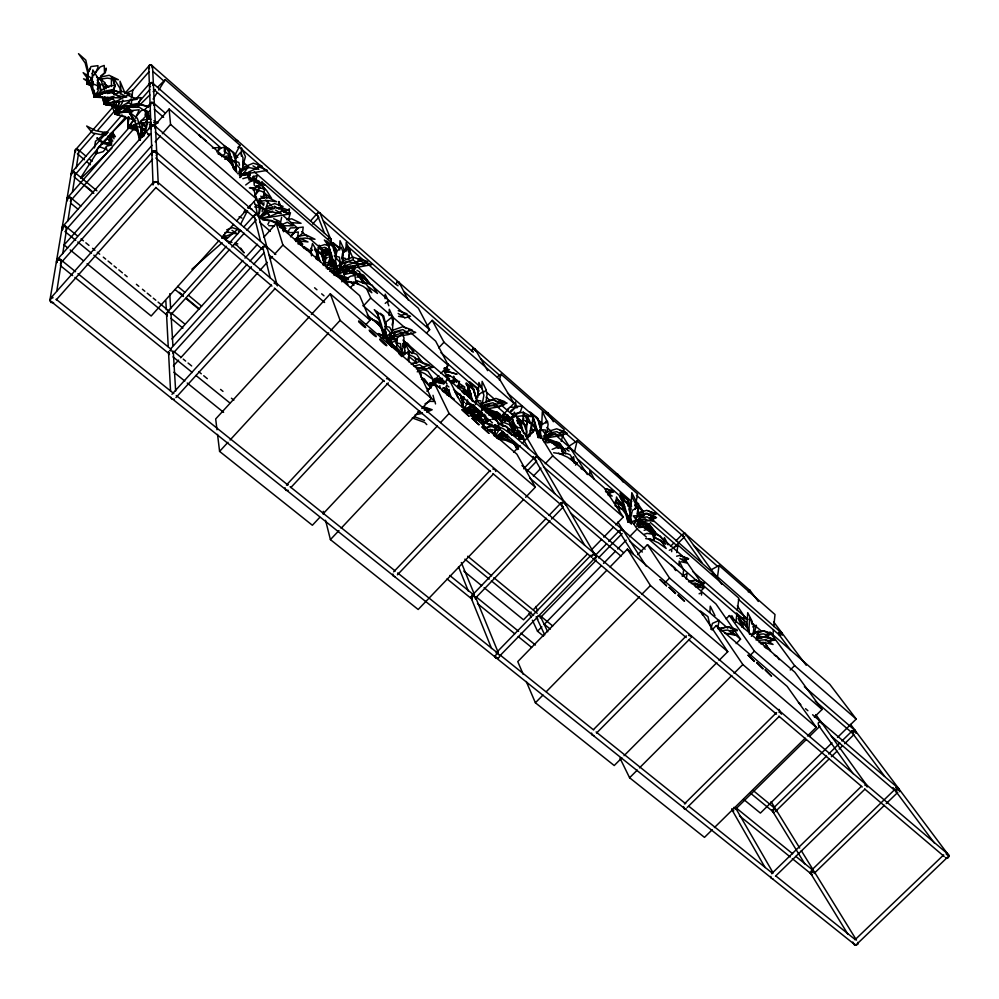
<?xml version="1.0" encoding="UTF-8"?>
<svg xmlns="http://www.w3.org/2000/svg" width="999" height="999" viewBox="0 0 999 999"><rect width="100%" height="100%" fill="white"/><g stroke="black" fill="none" stroke-linecap="round" stroke-linejoin="round"><path stroke-width="1.5" d="M137.188 130.807L127.922 127.66L127.922 117.17M475.586 350.999L475.049 349.188L472.927 348.251M77.335 149.051L75.936 149.151L75.15 150.362L49.95 300L50.887 302.485L53.584 302.622M317.158 214.298L324.538 233.279M56.618 262.437L57.443 259.99L61.014 259.902M671.678 551.685L671.703 549.088L669.305 550.299M111.389 86.488L111.501 76.711L115.247 85.464L112.887 92.795M228.921 161.201L228.983 156.531L232.055 162.987M285.002 487.749L285.876 490.359L288.199 490.309M146.94 120.479L147.078 110.864L150.837 119.555M91.246 85.639L87.213 84.216L87.363 73.864L90.522 68.456M254.233 216.209L260.552 241.134M258.479 216.583L257.705 214.273L255.582 214.086M289.223 214.96L289.36 208.828L283.928 212.25M241.308 156.069L241.483 147.815L245.442 156.606L242.994 165.522M264.086 198.202L264.236 192.145L266.995 198.264M339.735 250.025L340.01 240.709L344.131 249.625L342.32 257.218M345.916 251.561L346.191 242.445L350.237 251.186L348.476 258.616M385.065 298.664L385.214 294.181L388.686 301.661M166.571 313.586L167.333 315.896M168.581 352.073L169.405 354.545M389.086 315.522L389.298 309.303L393.531 318.419L392.07 325.1M404.545 354.146L404.945 342.607L409.49 352.36L407.967 359.54M154.345 104.895C155.182 100.887 148.214 101.96 150.437 105.444M155.457 127.647C156.006 122.802 148.501 125.125 151.311 129.021M482.155 409.578L482.255 406.855L476.86 400.462L480.944 400.924M152.51 67.183C153.234 64.398 148.376 63.911 148.726 66.808L153.059 184.965M153.371 84.89C153.559 79.695 146.316 84.066 150.524 86.726M250.087 175.349L250.212 172.303M453.446 381.93L453.671 376.236L456.531 382.305M153.396 85.315L152.248 82.742L150.225 82.842L136.476 98.501M154.37 105.37L154.008 103.359L151.498 102.41L144.418 110.19M62.45 229.857L62.625 226.673L151.873 125.375L152.984 124.825L155.082 126.036L155.307 128.809M464.148 394.018L464.373 388.224L468.169 395.879M467.557 394.118L467.844 387.013L470.317 392.02M481.83 388.586L482.117 381.356L486.251 389.997M485.252 410.577L485.364 407.904M884.602 776.298L852.459 733.179L855.231 730.631L854.744 731.73M104.595 96.978L104.283 104.221L109.952 104.92M522.889 421.74L523.314 412.063L527.347 420.404L526.585 424.712M75.15 150.362L75.449 151.973M131.418 103.946L131.631 99.775M131.768 96.99L131.905 94.206L131.231 97.14M895.903 789.547L896.328 792.02L897.726 792.444L886.2 803.608M137.812 129.083L127.922 127.66L128.347 119.193M514.485 433.978L514.897 425.999L512.574 419.218L506.905 415.559L511.725 421.903L514.273 433.978M631.068 505.744L631.805 492.669L636.038 501.186L635.414 505.631M89.885 83.991L87.213 84.216L87.812 73.052L85.165 62.987L78.509 53.684L85.802 60.115L88.037 70.417L87.213 84.216L91.433 84.815M140.297 140.222L140.921 128.821L137.263 118.182L128.297 111.301L133.367 117.82L136.913 126.786M56.444 261.95L57.068 259.815L152.397 151.898C154.683 148.589 158.466 153.122 156.206 155.619M224.263 151.473L224.463 147.852M589.66 475.324L589.922 470.704L594.13 479.021M664.198 541.595L664.422 537.524L668.044 544.792M678.97 565.322L679.22 561.088L683.641 569.954L682.866 576.148M561.388 504.932L561.475 503.159M615.671 505.756L615.996 500.249L619.805 507.742L619.38 511.725M616.183 502.397L616.495 496.99L618.369 500.661M709.902 612.125L710.252 606.181L714.984 615.634M852.547 731.505L853.571 734.365M90.122 83.779L87.213 84.216L87.388 81.419M87.737 75.837L87.912 73.039L90.946 66.583L97.939 65.659L97.914 67.595L94.743 74.588M137.013 126.598L127.922 127.66L128.584 116.97M153.396 85.202L152.26 82.905L150.225 83.004L149.375 84.041L151.761 82.917L153.421 84.74M152.922 184.403L154.695 181.843L157.78 182.28L947.214 853.483C950.399 854.932 948.613 860.201 945.391 857.492M348.863 259.49L349.238 253.409L347.477 248.901L343.406 252.672M154.37 105.245L154.008 103.546L152.622 102.697L150.574 103.184L150.187 104.97M156.718 153.621C156.656 148.863 149.375 151.199 152.273 155.32M155.482 128.059L154.683 125.687L152.422 125.412M810.901 871.94C809.727 873.451 813.049 875.923 812.087 874.55M156.756 154.258L155.906 151.711L152.884 151.611L151.811 153.334L152.397 151.898M748.775 631.88L749.675 617.969L754.02 626.535L753.234 634.04M818.169 722.989L818.581 725.486L853.046 773.626M158.229 184.665C158.629 182.13 154.67 180.519 153.147 182.555L51.161 297.602L49.95 300.549L171.816 398.501M342.195 256.518L342.395 253.621M493.956 435.589L494.155 432.729M746.74 627.784L747.727 612.649L751.997 621.041L751.685 623.988M148.876 135.015L144.231 129.108L136.726 126.211L127.922 127.66L128.746 116.758M701.498 595.079L701.685 592.569L699.1 593.781M264.398 189.023L263.898 195.392L257.592 201.523M475.299 419.355L475.536 416.271M772.751 809.739L773.738 812.574M508.091 421.054L502.884 419.68L503.371 413.636M235.589 171.341L236.288 162.912M170.954 314.398L169.73 312.362L166.721 312.612M408.791 361.75L409.278 356.293L407.717 351.985L401.848 356.631M258.616 217.083L259.465 207.155L256.243 197.153M169.568 350.462L172.502 351.124L173.077 353.309L251.448 266.708M591.683 557.167C593.331 550.012 599.937 559.328 593.306 558.553M131.968 97.827L132.68 90.16L126.224 93.219M420.891 377.023L421.153 374.275L419.63 370.005L417.22 371.853M495.991 425.112L494.355 435.502L495.891 428.334L495.142 425.487M595.554 555.069L595.491 554.433M713.973 575.074L712.712 572.439M494.055 435.477L494.355 432.517M631.293 502.335L629.545 517.757M772.839 635.626L773.451 629.595M773.763 626.585L774.999 614.522L719.068 565.459L710.988 569.917M116.396 101.973L115.147 114.148L132.305 119.331L129.745 112.5L123.976 111.276L115.147 114.148L111.663 105.37M464.023 396.915L462.599 407.592M462.112 405.232L462.437 402.122M462.075 406.743L462.549 402.197L460.302 394.106M113.811 83.804L114.311 79.246L119.992 88.349L120.367 93.981M714.71 574.937L714.035 573.826L712.012 573.488M538.661 437.437L539.572 430.007M735.838 622.464L736.962 613.361M737.337 610.327L738.848 598.189L677.984 545.067L672.614 548.126M486.026 402.185L487.062 393.943L486.101 390.359L482.804 392.707M323.688 265.447L324.076 262.362L321.928 254.146L315.222 248.763L317.545 253.584L319.118 260.702M519.83 435.689L519.455 438.573L523.913 439.273M617.956 476.173L617.407 473.888L615.734 474.238M244.33 164.61L243.319 162.662M538.998 434.865L539.522 430.819M145.679 115.971L146.341 111.126L145.355 115.235M474.912 407.43L474.513 410.477L477.297 410.914M475.324 404.383L475.736 401.323M717.594 576.223L719.068 565.459M331.531 266.87L332.442 260.215M325.1 265.659L326.461 248.314L330.244 256.119L328.746 264.211L326.161 268.057M476.198 403.633L477.31 395.654L482.904 391.683L483.891 395.317L481.705 406.593M520.017 434.64L519.455 438.573L523.738 438.836M635.264 509.103L635.901 504.57L631.593 495.891M467.582 399.9L466.995 403.921L463.823 408.991M477.822 397.377L478.908 382.467L483.104 391.283M94.48 147.902L95.454 141.284L101.923 136.164L105.994 134.915M385.327 329.757L384.053 338.199L386.963 338.624M546.853 432.517L548.089 424.475L547.464 421.103L541.77 424.825L540.459 432.442L541.346 437.987M812.612 714.747L898.8 788.648L898.725 789.697M267.307 249.001L266.633 247.078L263.099 246.728L263.524 246.179M56.831 290.921L61.376 262.125L60.027 259.103L75.549 271.703M62.725 253.634L66.646 228.833L65.335 226.286M67.907 220.804L71.229 199.788L70.055 197.165L80.819 206.094M72.465 191.958L75.262 174.251L74.588 172.178M76.274 167.919L78.846 151.611L77.797 149.288L86.139 156.319M335.589 262.013L334.478 268.906L344.493 270.317M471.428 596.728L472.102 599.762M514.797 406.481L515.509 401.96L516.495 407.517M735.838 808.865L733.94 807.329M676.773 552.572L677.984 545.067M485.314 422.29L485.814 419.255M475.674 403.471L476.373 399.263L473.713 389.835L465.946 383.891L469.118 388.748L472.652 400.611M277.36 285.889L258.366 215.272M546.016 423.151L546.515 420.192L542.332 411.6L541.87 421.578L539.61 434.727M452.997 382.605L453.908 377.272L454.47 381.506M259.403 213.212L260.452 207.243L259.178 201.274M479.745 418.531L480.519 414.098M239.398 175.374L240.497 169.331M520.004 435.589L519.455 438.573L523.938 438.012M525.886 436.213L527.584 416.883L531.318 424.325L530.307 432.167L526.535 438.336M538.736 437.574L540.509 428.159L538.086 419.081L530.694 413.399L533.466 417.969L536.213 426.66L538.199 437.387M531.293 430.394L532.854 417.669L534.852 422.789M122.802 99.975L122.278 102.747L115.147 114.148L125.424 116.583M635.327 506.118L637.637 494.03L577.11 440.946L569.368 445.916M110.901 142.67L112.787 132.83L110.077 133.666M399.313 284.365L398.788 281.98L397.19 281.88M142.008 129.096L142.607 126.061M141.034 137.55L142.657 129.37L141.209 121.728M462.637 406.693L463.249 403.646L461.138 395.941L454.707 391.221L457.954 397.714M331.281 240.547L319.88 212.712L317.807 212.862L310.552 220.879M637.175 513.936L638.548 503.508L634.989 505.482M637.062 517.594L638.461 507.005L632.417 510.339L630.769 517.582L631.63 523.738M317.807 251.686L319.143 245.167L323.002 251.76L323.389 260.24M105.682 97.403L104.283 104.221L118.082 105.819L127.285 109.44M280.731 221.716L281.643 217.245M636.925 526.311L637.874 521.628L633.229 515.884L636.363 515.746L635.938 520.317L634.103 524.338L636.463 518.943M262.125 211.551L262.737 208.604M263.361 205.669L263.986 202.735M526.011 436.426L526.985 432.043L525.087 424.637L518.993 420.129L520.954 423.451L523.663 433.466M628.658 522.09L630.656 513.174L628.458 504.358L621.303 498.888L623.638 503.021L626.148 511.463L628.059 522.065M822.115 723.938L821.39 722.727L818.93 722.24M535.414 430.744L536.038 427.997M686.288 579.17L687.087 573.588L682.042 576.036M262.787 247.377L270.192 277.859M574.662 451.361L577.11 440.946M353.658 270.766L354.52 275.162L347.552 269.518L342.357 269.243L338.037 273.464L340.459 263.436L339.373 257.13L334.315 255.844L340.484 263.049L341.021 269.493L338.037 273.464L333.179 260.864L326.561 252.123L318.019 247.715L327.909 252.26L334.178 261.488L338.037 273.464L348.276 271.029M385.714 331.343L384.053 338.199L386.95 338.424M559.79 447.352L560.514 444.393M561.238 441.421L564.135 429.558L501.061 374.238L497.252 376.898M779.332 632.792L779.332 634.939L780.244 635.639M354.37 272.153L344.318 274.538L345.005 271.74M345.691 268.931L346.378 266.134M105.12 72.228L106.131 68.132L105.282 72.79L100.674 75.949M145.067 129.271L146.915 121.853M144.755 134.091L147.003 125.1L147.153 114.011L149.326 119.031M717.644 628.009L719.243 620.367L712.424 623.388L710.776 629.22M743.194 617.694L743.031 619.455M445.916 371.278L447.877 363.723M899.624 791.645L898.725 788.586L895.703 787.574M268.094 200.712L265.784 209.415L260.215 216.733M776.223 811.7L776.285 810.077L774.013 809.09M782.354 635.089L781.093 631.83L779.158 631.805M475.074 350.125C475.512 347.727 471.765 349.363 472.165 351.061M754.095 634.365L756.393 625.324L752.684 626.922M756.181 640.147L758.541 630.993L752.222 633.678L751.423 636.301M458.129 386.588L459.54 381.393L454.233 381.206L452.11 382.904M389.997 334.59L394.755 331.705L402.859 329.608L409.328 333.791L398.701 331.743L390.547 333.304L387.762 342.944L396.803 341.109M520.604 434.503L519.455 438.573L522.415 437.824M475.462 599L475.074 596.665L472.202 595.928M683.016 533.878L683.166 536.338L701.835 562.425M400.099 353.896L401.298 349.7L400.512 343.693L395.679 342.869L401.76 349.912L401.985 356.044M335.964 263.724L334.478 268.906L347.527 270.105L357.817 274.126L364.111 282.642L357.355 275.212L347.365 270.729L346.878 265.609M499.35 380.07L501.061 374.238M109.728 142.969L112.787 132.83L115.397 136.701M507.317 420.429L502.884 419.68L504.994 412.737M152.385 68.057L151.873 65.497L149.538 65.235L124.625 93.694M149.138 128.696L150.961 122.79M475.387 407.642L474.513 410.477L477.559 410.689M538.236 457.942L536.775 455.694M567.544 447.902L567.432 450.099L569.08 451.111M239.985 175.712L242.807 167.32L242.969 157.58L240.547 152.41L235.826 157.705L235.627 167.02L236.938 172.752M49.95 300L51.024 298.451L53.072 297.739M484.203 414.173L478.246 415.172L479.545 411.351M654.158 536.026L652.147 530.144M522.852 420.729L523.801 417.969M329.495 262.412L331.156 257.617M118.968 103.159L115.147 114.148L118.219 114.123M95.867 93.244L94.48 97.165L105.295 97.602L112.525 99.051L114.473 100.499M97.253 89.311L98.164 86.688L97.565 77.447L92.832 69.918L92.145 77.485L92.82 85.077M119.73 101.311L115.147 114.148L125.637 110.227L130.457 104.995M511.8 416.795L511.625 419.205M564.91 503.459L564.635 501.848L563.374 501.098M338.037 273.464L342.482 261.189L343.032 251.885L341.196 247.265L336.026 252.085L335.427 260.964L338.037 273.464L346.154 262.662M343.256 271.803L344.318 274.538L345.292 271.865M108.841 143.556L112.787 132.83L113.973 136.563M514.747 428.808L515.771 426.024L518.219 427.659L520.641 427.809M254.595 182.829L257.28 175.624L253.234 176.498M386.226 332.492L384.053 338.199L387.699 336.663M400.587 354.021L403.196 347.153L403.996 337.949L402.472 333.728L396.89 338.249L396.578 349.775M472.427 349.163L472.277 351.248L473.401 352.147M543.331 440.696L545.491 435.04L545.479 430.02L541.858 429.707L546.853 435.801L546.341 440.934L544.293 442.232M852.746 942.119L854.682 945.129L855.856 945.104L949.05 855.793L850.574 724.375M446.216 380.194L446.016 382.742L447.053 383.953M495.766 471.478L495.329 469.767L492.794 468.956M556.868 447.065L557.779 444.705L553.608 444.355M110.627 138.299L112.787 132.83L113.973 138.836M474.612 405.756L478.246 415.172L479.982 410.889M543.968 439.398L545.704 435.264M109.228 141.284L112.787 132.83L113.561 137.15M153.147 182.555L153.034 184.216M336.213 264.847L334.478 268.906L337.362 268.494M566.895 448.389L566.895 449.375M138.449 103.634L141.121 97.602L134.89 98.401M327.672 239.236L328.234 238.274M560.914 503.059L560.914 504.208L560.739 502.759M317.27 213.761L317.807 212.862M565.559 504.57L564.76 502.734L561.7 502.497M140.759 137.038L142.957 132.318M142.445 136.875L143.556 134.478M254.395 215.559L255.095 214.448L243.656 227.148M239.735 177.585L240.884 175.262L239.81 168.257L233.217 160.652L238.861 162.475L239.523 165.21M267.869 224.413L269.031 222.065M135.577 118.194L139.211 109.765L132.068 110.514L130.07 114.261M240.472 224.5L247.427 210.801M248.813 208.067L250.2 205.332M256.456 193.007L262.025 182.055L334.39 245.205L333.216 242.807L339.585 247.914M107.842 97.228L104.283 104.221L106.93 103.871M596.128 556.768L516.808 420.342M235.09 154.708L240.122 145.355L165.235 79.67L157.542 87.313M155.507 127.547L154.196 125.737L151.873 125.574L151.024 128.297M150.574 103.184L150.462 106.131M149.838 83.267L149.475 85.402M149.176 65.634L149.413 68.606M62.325 228.396L62.712 226.161L64.236 225.562L62.288 227.285L62.55 229.233M129.033 127.71L67.47 197.765L67.308 200.737M122.09 114.91L71.728 172.34L71.341 174.613M217.395 151.386L219.555 147.452L212.387 148.039M140.946 136.975L143.194 133.242M254.87 195.604L258.816 189.548L252.972 189.872M474.113 412.125L475.499 409.89M495.292 435.951L499.9 428.509M148.264 106.868L150.687 102.984M153.109 99.101L157.155 92.62M158.779 90.035L165.235 79.67M108.242 98.052L104.283 104.221L102.135 96.816M80.682 177.834L97.465 151.661M78.409 152.647C80.944 149.625 73.589 148.014 75.487 151.723M691.208 637.562L690.996 636.113L688.536 635.289M290.572 236.813L293.856 232.492L287.874 232.692M292.769 234.465L297.789 227.672L290.459 227.947L287.375 232.23M521.853 434.99L519.455 438.573L518.643 435.639M476.223 407.954L474.513 410.477L472.952 404.932M746.365 619.392L737.362 605.869M90.085 83.666L87.213 84.216L88.874 81.856M396.828 282.18L396.341 284.69L398.052 285.776M386.538 334.727L384.053 338.199L377.172 312.4M749.937 591.808L750.237 590.709L151.873 65.497M136.426 126.124L127.922 127.66L133.816 119.48M336.963 265.522L334.478 268.906L328.908 246.104L326.76 241.084L334.328 247.153L336.163 255.17M637.237 521.665L639.722 518.319M545.591 439.048L549.762 433.454M476.248 408.291L478.246 415.172L486.026 404.782M390.497 339.323L395.941 332.055M401.261 355.819L404.957 350.886M343.381 271.616L344.318 274.538L350.499 266.308M240.422 177.472L246.778 169.056M343.756 271.828L344.318 274.538L346.541 271.628M575.524 465.109L577.36 462.737L573.526 461.913M92.857 81.906L87.213 84.216L92.857 76.998M141.084 137.113L146.378 130.519M127.485 103.409L131.069 98.951M135.502 117.145L141.209 110.639L145.355 109.44L145.454 116.483L139.298 123.152L127.922 127.66L134.615 119.38M781.43 714.21L778.97 709.377M109.703 97.577L104.283 104.221L103.022 98.139M74.201 171.516L72.14 171.903L71.366 174.475M141.034 137.213L145.205 132.155M94.705 73.576L100.275 66.883L104.208 65.447L104.533 72.752L98.501 79.583M67.457 199.862L67.245 197.79L68.981 196.753L67.195 198.102L67.395 200.187M105.782 148.576L103.147 151.686L95.504 153.871L97.74 148.202L99.775 145.904M151.423 125.862L150.874 127.223L152.422 125.562M509.64 419.642L502.884 419.68L506.68 415.322M75.512 149.813L113.362 106.556M79.483 151.124L94.83 133.604M97.89 130.095L114.261 111.413M132.667 90.385L149.026 71.703M75.887 173.789L125.2 117.595M138.549 102.373L149.85 89.485M71.828 199.363L133.367 129.383M145.679 115.385L149.775 110.714M59.465 258.541L56.743 260.177L56.993 262.537M155.757 124.213L169.131 109.053L232.555 164.273M67.22 228.421L150.824 133.591M152.123 145.28L64.111 244.98L67.745 247.939M155.195 141.808L160.315 136.001M162.362 133.691L170.542 124.413L169.131 109.053M61.926 261.775L152.635 159.166M56.281 299.837L155.956 187.487M511.413 417.045L511.001 417.12M218.918 240.634L151.161 316.009L87.088 263.724M222.04 237.163L233.504 224.413M236.626 220.929L246.016 210.489M248.102 208.179L256.431 198.901L253.296 187.662M167.757 311.451L226.411 246.316M229.096 243.319L240.534 230.619M748.263 591.883L750.237 590.709M171.054 314.448L229.708 249.338M231.78 247.04L244.193 233.267M246.953 230.195L256.318 219.805M171.94 338.948L242.882 260.427M244.967 258.117L257.492 244.256M263.748 237.325L276.273 223.476L359.665 295.642L370.08 320.117L365.871 324.663M170.592 348.951L247.003 264.448M249.987 261.151L262.712 247.078M253.534 264.398L264.161 252.66M173.389 365.884L178.609 360.127M180.694 357.829L257.879 272.652M259.965 270.354L267.257 262.3M270.392 258.841L272.477 256.543M274.563 254.233L282.904 245.03L276.273 223.476M312.625 224.026L318.831 217.183M171.953 394.33L271.341 284.965M175.936 397.565L275.012 288.636M343.619 251.061L347.814 246.478L418.381 308.254L429.657 329.72L426.498 333.129M309.265 316.783L215.684 418.943L216.983 429.757M311.363 314.485L330.294 293.831L417.42 368.693L431.356 398.339L421.803 408.541M341.783 281.793L343.868 279.508M352.235 270.379L355.369 266.958M350.537 287.487L355.756 281.793M319.805 517.332L312.375 525.262L219.593 451.411L227.972 442.295M230.07 440.01L328.584 332.892M330.681 330.619L340.11 320.354L330.294 293.831M363.399 305.969L370.729 298.014L366.458 288.424M571.703 458.816L573.638 456.718L574.238 463.274M426.885 326.036L432.192 320.342L499.737 379.483L513.973 403.271L510.776 406.655M286.988 484.465L383.778 380.432M290.859 487.549L388.324 382.879M438.711 347.864L443.981 342.207L432.192 320.342M429.383 385.701L438.886 375.537M440.996 373.276L448.401 365.372L435.651 341.121L407.654 316.733M426.91 391.221L434.378 383.254L516.933 454.208L535.327 487.187L525.661 497.29M323.002 513.936L419.667 410.801M482.617 420.941L486.251 417.07M217.02 152.11L220.866 148.027L225.25 147.053L224.937 153.646L221.853 156.781M523.513 499.537L418.181 609.49L330.419 539.622L338.973 530.531M341.109 528.259L437.337 425.986M440.547 422.577L449.088 413.486L434.378 383.254M482.767 425.437L485.564 422.477M104.458 141.621L112.787 132.83L103.846 141.296M499.038 419.043L508.641 408.903M393.656 571.853L489.96 470.604M513.586 452.335L520.029 445.554M522.177 443.306L536.151 428.621M397.415 574.812L493.306 474.075M238.961 171.641L240.821 169.693L248.389 167.507L258.841 169.368L252.984 165.846M510.851 412.137L515.422 407.355L517.657 407.442L509.977 407.055L507.242 409.64M523.676 468.818L534.465 457.517M527.035 471.228L536.7 461.113M772.352 878.733L854.52 944.43L856.218 944.717M533.416 476.048L540.921 468.194M545.217 463.711L552.734 455.856L539.31 433.816M472.028 595.416L546.278 518.256M549.038 515.397L561.351 502.609M549.999 520.716L475.499 598.076L475.474 597.052L498.176 652.409M551.548 519.105L563.399 506.805M614.298 502.872L617.557 499.512L623.376 504.57M531.106 612L523.513 619.817L484.09 587.649M533.279 609.765L587.499 553.908M591.833 549.438L601.598 539.385M603.771 537.15L613.523 527.097M615.696 524.862L623.289 517.045L604.245 487.912L570.192 458.266M496.078 652.984L591.133 555.119M595.666 555.007L606.63 543.718M608.791 541.495L619.293 530.681M499.925 655.731L595.054 557.879M596.378 560.052L540.197 617.832L540.471 616.57L538.061 615.546M598.538 557.842L622.177 533.516M543.531 636.151L537.524 631.243L541.858 626.798M544.018 624.575L601.373 565.671M603.533 563.448L615.434 551.223M617.594 549L626.248 540.109M629.495 536.775L637.075 528.995L628.583 516.183M606.78 570.292L517.769 661.613L523.239 674.387M610.039 566.945L627.397 549.125L701.822 613.074L727.771 651.66L719.043 660.414M637.699 554.632L647.439 544.667L715.983 603.983L740.534 639.198L736.163 643.593M670.516 546.378L673.763 543.056M675.936 540.846L681.343 535.327M673.913 547.627L684.727 536.588M621.865 757.866L614.223 765.534L535.389 702.784L542.994 695.042M546.241 691.72L639.572 596.615M641.745 594.393L650.424 585.551L627.397 549.125M665.184 582.454L669.517 578.034L647.439 544.667M254.92 194.755L258.853 190.784M701.161 590.746L704.445 587.424L685.302 559.964M593.793 729.282L686.301 635.901M596.54 733.041L690.122 638.661M867.132 787.037L867.382 786.138L815.808 714.622M711.975 629.944L716.345 625.549L787.162 686.4L816.27 727.284L807.417 736.001M726.111 618.868L729.382 615.571L794.842 672.215L822.09 709.44L814.372 717.045M624.05 755.681L716.857 662.599M766.733 635.551L770.017 632.255L829.794 684.303L856.218 719.055L837.499 737.424M749.987 655.556L754.395 651.136L729.382 615.571M712.225 829.744L704.482 837.374L629.595 777.759L637.287 770.067M639.485 767.869L731.842 675.524M734.053 673.326L742.844 664.535L716.345 625.549M108.292 100.212L104.283 104.221L107.143 103.746M122.452 106.881L115.147 114.148L114.773 111.076M111.351 133.129L126.748 117.857M137.75 106.943L149.838 94.942M153.147 91.671L155.345 89.498M790.209 669.992L794.605 665.621L770.017 632.255M776.585 712.562L684.427 803.858L685.764 803.333M687.187 807.504L779.208 716.408M81.194 178.297L111.925 148.077M714.435 827.559L805.206 738.186M735.314 809.427L806.343 739.51M809.415 736.488L819.655 726.398M444.193 391.433L446.203 389.46M831.992 742.831L760.401 813.086L743.518 799.312M773.413 808.116L826.523 756.056M828.633 753.983L839.847 742.994M841.895 740.983L852.06 731.018M775.936 811.038L829.282 758.778M831.393 756.693L837.05 751.148M839.135 749.113L842.607 745.704M844.654 743.706L853.72 734.814M141.209 137.238L144.206 134.316M260.564 217.02L263.886 213.786L271.253 211.838L281.331 213.686L275.612 210.127M861.25 786.463L771.628 873.7L772.876 873.138M775.486 876.173L864.897 789.21M811.275 870.466L895.104 789.21M814.185 873.363L884.44 805.306M294.543 231.456L298.501 227.635L303.184 227.073L302.497 233.154L297.227 238.074M290.584 236.176L294.468 232.43L298.289 231.98L297.752 236.938L294.643 239.847M896.528 787.824L897.601 787.362L898.501 788.423M899.487 790.721L899.088 789.335L896.64 788.823M254.333 215.297L256.918 214.685L258.591 216.134M344.318 274.538L348.589 270.417M476.998 420.154L481.543 415.809L484.64 415.971M854.982 939.784L943.668 854.907M502.36 415.259L502.884 419.68L507.867 414.972M242.47 168.769L244.53 166.833L253.296 163.187L262.038 166.009L248.339 172.165M260.614 217.108L267.382 210.889L275.874 207.492L284.353 210.314L270.991 215.921L261.164 218.456M237.824 147.465L240.122 145.355M257.38 186.164L262.025 182.055M337.637 266.109L334.478 268.906L331.868 255.582L328.371 245.779L324.35 239.997L332.767 246.516L335.889 256.693L334.478 268.906L337.375 268.169M340.809 263.299L343.968 260.489L352.947 257.118L361.888 260.177L340.272 267.42M327.572 238.998L329.882 238.499L331.306 239.735M191.92 269.193L222.128 242.807M225.612 239.772L238.386 228.609M387.287 335.427L384.053 338.199L381.468 324.825L378.084 315.135L374.275 309.653L382.654 316.059L385.676 326.149L384.053 338.199L387.624 336.026M391.608 331.73L393.756 329.882L402.947 326.685L412.088 329.945L389.91 336.713M515.422 434.403L519.443 430.981M686.076 808.603L684.315 808.915L683.491 806.543M385.214 303.396L387.287 301.636L388.811 305.781M327.41 269.218L330.931 266.246L333.541 265.372M74.413 175.687L74.888 172.952L71.728 172.34M70.317 201.323C72.84 199.663 69.593 196.141 67.47 197.765M65.672 230.482C68.357 228.696 64.898 224.987 62.625 226.673M60.34 263.911C63.212 262 59.503 258.079 57.068 259.815M481.618 404.682L483.978 402.747L492.969 399.887L501.898 403.171L496.228 404.071L481.493 408.716M125.687 105.644L115.147 114.148L116.958 109.803L113.861 105.794L105.507 104.895L108.217 101.836L109.94 103.609M522.839 435.876L519.455 438.573L518.906 435.601M545.479 433.354L547.814 431.506L556.668 428.808L565.471 432.055L559.69 432.792M779.807 631.955L781.68 633.079L651.635 518.993M100.574 80.182L102.71 78.509M286.663 219.68L288.948 217.907L290.472 212.787L284.827 212.412M464.947 410.052L469.617 406.418L473.526 405.307M482.592 424.637L486.75 421.441M496.053 436.675L502.959 431.381M510.489 410.976L516.808 406.156L522.215 406.443L520.554 411.338L515.009 415.509M743.718 616.808L745.117 616.683L745.803 618.618M485.502 429.108L489.897 425.774M390.547 333.304L384.053 338.199L386.563 336.526M477.222 409.403L478.246 415.172L482.055 412.3M502.659 415.01L502.884 419.68L505.119 417.994M245.692 184.977L250.274 181.556L253.933 180.494L254.196 185.027L256.543 187.362L252.322 188.574L249.35 187.937M114.248 96.99L104.283 104.221L117.457 100.762L130.27 93.993L121.791 91.334L114.735 94.568M51.161 297.602L52.51 296.865M143.931 135.577L141.446 137.338L143.981 135.752M235.452 140.609L236.8 140.147L238.199 141.371M497.514 435.814L502.509 432.305M464.81 410.439L470.429 406.518M524.7 425.911L527.022 424.325M497.764 657.954L495.741 658.154L494.905 655.669M237.799 173.814L245.492 168.606L249.238 167.233M521.977 436.875L519.455 438.573L523.189 436.488M476.885 408.878L474.513 410.477L473.451 404.845M778.92 632.941L778.708 634.215M336.975 267.257L334.478 268.906L337.013 268.082M460.589 398.539L463.037 396.928M260.851 217.532L268.306 212.6L272.69 211.114M106.843 102.56L104.283 104.221L109.128 97.865L113.399 96.379M561.625 450.899L565.496 448.414M472.427 594.992L473.901 594.617M337.088 267.257L334.478 268.906L340.622 263.636L348.514 261.838L359.003 263.786L352.784 259.915L344.955 262.275L339.71 265.597M476.748 409.066L474.513 410.477L474.975 407.679L474.513 410.477L477.322 410.114M478.246 415.172L482.03 412.812M136.438 123.913L127.922 127.66L131.593 125.399M521.79 437.137L519.455 438.573L523.376 436.263M87.213 84.216L92.807 81.618M329.208 269.33L336.001 266.82M331.755 272.739L334.303 271.228M329.782 261.238L332.392 259.703M323.376 259.915L327.36 257.567M127.922 127.66L131.818 125.387M543.044 436.276L545.317 434.965M477.122 408.978L474.513 410.477L478.696 409.428M482.342 405.994L484.952 404.508L493.007 402.772L499.512 407.043L489.31 405.02L481.206 406.231M545.929 412.387L547.652 412.737L553.409 421.703M768.456 642.369L774.013 639.235L766.42 636.613L757.08 638.598M508.691 418.032L502.884 419.68L505.531 418.194M766.158 636.563L771.628 633.516L764.16 630.918L754.994 632.866M520.467 431.93L514.423 435.264L521.94 435.689M608.091 494.255L613.661 491.171L606.143 488.673M855.581 732.841C857.542 731.518 853.82 730.381 852.684 730.893M730.756 633.104L737.05 629.67L728.558 626.748L718.194 628.933M544.892 442.095L547.527 440.659L553.321 441.733L560.377 447.452L558.578 442.532L552.597 441.958L546.678 442.857M133.017 107.48L137.912 104.833M465.309 410.701L470.479 407.917L473.339 407.467M519.867 432.367L514.423 435.264L518.706 435.04M286.463 485.102L288.261 484.765M496.303 437.1L503.933 433.067M131.044 100.412L133.604 99.076M446.965 379.283L449.188 379.745L465.522 411.488M775.798 811.013C778.084 806.842 769.967 810.738 773.888 812.237M107.642 93.581L112.412 91.134L115.222 85.34L109.89 85.814L102.435 89.548L94.48 97.165L88.549 79.77L83.142 72.64L90.609 77.635L93.544 84.628M473.039 348.426L474.85 348.826L487.649 370.654M465.122 410.964L467.582 409.74L474.737 409.041M425.075 403.721L429.957 401.323L434.99 401.486L435.514 403.946M102.098 133.629L105.082 132.18L108.167 132.442M683.953 560.976L688.673 558.691L680.831 555.881M633.191 521.266L635.626 520.104L643.968 519.355L653.945 521.416L647.102 516.87L638.798 518.131M475.324 418.793L476.798 418.106L479.021 419.867M496.565 437.125L500.786 435.164L507.529 434.59M174.301 399.188L171.791 399.15L170.891 397.277M487.212 420.879L489.785 419.692M491.908 419.205L496.665 419.443L498.938 425.774L493.656 425.699L484.053 422.802L490.596 419.805M248.027 175.474L250.287 174.463L247.477 173.539M772.851 878.72L771.265 878.321L770.791 876.385M651.398 516.171L656.268 513.986L648.264 511.026M426.673 412.2L432.18 409.727L423.364 406.743M474.675 411.7L476.461 410.901M281.356 224.85L287.35 222.215L293.219 225.811L283.316 225.749L279.595 227.035M508.391 418.007L502.884 419.68L505.681 418.456M233.791 233.379L221.915 237.525M552.147 449.388L556.118 447.727L561.051 448.089L563.186 454.208L553.658 452.734M502.884 419.68L506.53 418.156M328.646 237.949L330.02 237.837L331.094 239.51M360.015 264.186L346.491 268.631M733.828 810.851L732.317 810.439L731.88 808.628M266.221 206.968L274.638 203.584L283.029 206.381L278.421 208.229M226.661 229.882L232.317 227.622L240.784 230.544L238.524 231.431M519.63 433.191L514.423 435.264L520.342 433.504M819.242 720.953L820.391 721.053L821.116 722.552M416.358 368.956L429.433 365.097L419.667 361.538L411.263 364.373M337.787 268.818L329.645 271.378M97.153 96.191L94.48 97.165L91.783 86.813M781.555 634.715L782.192 633.291L779.819 632.704M473.913 595.791L471.453 597.777L472.29 599.363L447.065 578.921M500.174 405.557L507.055 403.134L498.414 399.825M351.398 270.367L355.107 269.068L352.522 268.094M644.155 530.319L646.902 529.383M267.133 208.666L272.927 206.681M644.18 534.328L646.977 533.379L652.322 534.165L654.445 539.984L645.704 538.586M555.819 434.103L546.603 436.875M593.906 735.601L592.12 735.077L591.645 733.066M319.006 246.491L324.787 244.53L329.146 246.079M224.763 232.755L227.647 231.78M333.654 250.387L336.488 249.438L333.953 248.489M100.774 144.168L103.671 143.219L111.738 142.957M474.725 409.153L465.434 411.75M148.152 134.615L151.049 133.691M443.831 371.603L449.5 369.78L444.505 367.844M487.125 401.223L495.941 398.426L504.695 401.635L499.125 402.522M362.587 263.137L367.707 261.526L358.941 258.541M645.716 518.931L636.425 521.565M529.895 430.944L535.589 429.195M242.807 178.684L248.451 177.048M695.167 584.44L704.283 583.653L695.142 580.032L688.548 581.68M748.8 589.909L749.987 590.347L758.328 601.46M404.558 317.994L410.514 316.283L405.307 314.223M243.706 175.025L248.177 173.764M507.355 430.169L510.289 429.37M328.758 257.193L331.568 256.418M637.924 512.774L646.778 510.352L655.581 513.711L649.525 514.048M756.855 636.7L759.839 635.888M637.824 516.408L646.852 513.948L655.819 517.382L649.65 517.707M765.484 640.746L774.562 640.272L765.659 636.688L756.668 638.761M262.749 209.827L270.042 207.892L274.325 208.666M472.739 412.787L476.685 411.75M333.279 273.189L338.711 271.778M496.728 437.662L505.631 435.339M239.598 174.425L246.878 172.54M676.623 556.231L679.57 555.469L688.323 558.891L682.192 559.028M111.688 144.917L106.331 146.291L105.32 148.826L108.604 151.149M513.823 416.496L512.175 417.432L511.65 419.155M128.347 107.13L139.048 104.42L148.551 106.793L138.062 103.372L131.369 104.72M401.76 315.085L406.993 313.761L398.251 310.677M327.972 263.087L330.756 262.387L333.291 263.062M444.967 372.327L447.789 371.603L457.043 374.213L447.977 371.603L445.142 372.165M683.828 532.892L685.064 533.366L721.865 584.378M320.941 248.264L324.8 247.327L329.82 250.587M413.823 366.084L419.605 364.685L426.548 369.293L415.234 367.083M621.103 528.983L622.34 529.183L623.051 530.669M395.317 576.76L393.281 576.111L392.832 574.013M719.03 628.746L727.472 626.76L737.237 630.719L730.244 630.494M641.882 510.964L643.456 511.925M754.582 633.004L763.398 630.968L772.14 634.477L765.783 634.265M99.863 95.979L94.48 97.165L92.12 83.616L97.627 85.639L98.202 90.772L94.48 97.165L120.991 97.89L113.274 92.907L104.458 92.845L94.48 97.165L94.043 94.143M434.328 379.508L442.482 378.421M462.075 402.872L464.66 402.297M282.655 211.239L287.912 210.09L281.243 207.355M496.153 657.03C493.244 657.305 496.603 653.583 498.139 653.808M689.347 581.755L696.353 580.294L704.47 583.166L695.641 586.763M100.375 77.06L109.141 75.287L118.406 79.733L107.318 78.134L98.489 79.445M638.673 512.962L641.408 512.412M638.586 516.595L644.168 515.459M248.826 179.932L255.607 178.584L252.872 177.447M323.514 263.349L330.482 261.963L333.104 262.774M329.945 264.61L332.667 264.061M508.553 436.413L496.778 438.062M443.881 368.431L446.516 367.907M530.681 432.779L533.254 432.267M548.776 433.204L556.805 431.63L563.336 435.876L553.396 433.891L546.665 434.777M757.192 638.324L763.174 637.15M760.851 643.868L765.409 642.969M141.084 120.554L149.875 118.831M415.159 414.772L422.402 413.374M476.498 410.601L467.619 412.013M726.41 633.94L729.307 633.378M470.467 415.896L475.861 414.86L485.676 415.209M224.6 156.556L228.871 155.744L231.456 156.993M259.078 198.876L267.657 197.327L276.711 201.723L266.421 200.424L257.792 201.548M898.8 788.648L895.791 791.295L934.365 843.044M297.565 236.388L306.056 234.902L315.01 239.273L304.945 238.062L297.839 238.961M295.267 239.31L300.674 238.374L308.004 241.958L299.75 240.971L295.679 241.483M347.465 271.478L333.304 273.689M487.35 412.425L497.49 412.125L499.013 416.958L492.045 411.251L486.476 410.314M110.002 103.259L137.225 99.251L126.973 94.905M469.905 406.168L472.727 405.694M243.731 212.075L246.728 211.576M328.421 269.318L335.452 268.169M417.782 371.016L433.054 367.257L423.027 363.386M106.918 133.754L101.036 134.69L92.407 132.892L86.688 126.024L95.767 130.719L107.118 132.904M239.548 174.887L267.395 170.367L257.555 166.246M288.873 219.268L291.783 218.818L301.061 223.326L291.333 222.627M431.418 382.754L438.224 381.705L443.494 383.479M638.873 514.46L647.027 513.211L652.622 516.908M261.139 218.756L289.273 214.023L281.181 210.702M221.815 238.299L227.41 237.462M458.166 388.136L461.001 387.712L469.917 392.145L461.738 391.383M516.221 413.324L523.089 412.325L531.755 416.62L522.664 415.809L515.784 416.508M340.247 268.082L366.059 263.411L357.879 260.09M346.466 269.268L371.728 264.685L365.06 261.988M485.427 427.535L492.12 426.561L499.338 430.169L487.674 429.92M137.862 123.289L150.936 122.19M331.081 272.04L342.844 270.092L349.175 267.894L345.204 266.408M224.638 159.116L231.968 159.316M389.91 337.4L407.942 334.69L415.696 332.392L408.916 329.732M380.432 337.65L384.777 337.075M356.818 277.148L360.951 276.623L361.738 281.518L363.386 283.229M481.543 409.578L497.29 407.167L504.333 404.695L495.504 401.311M543.106 438.349L560.564 435.714L567.157 433.216L560.139 430.544M691.183 583.578L695.454 583.066L702.522 587.887L695.304 586.351M639.947 523.626L649.175 524.213L651.36 529.408L644.243 523.588L638.174 522.177M637.612 522.514L650.312 520.417L656.518 517.619L648.363 514.622M638.361 527.647L642.931 527.135L648.026 527.909M64.735 226.224L62.537 227.185L62.512 229.495M434.34 379.707L441.62 379.87M568.006 447.764L570.829 448.951M535.714 456.805L538.473 457.442L538.961 459.178M489.035 425.274L491.845 424.987M720.217 630.794L727.859 630.044L735.464 635.327L724.737 633.016M756.917 634.527L763.785 633.878L770.666 638.573L761.126 636.525L756.98 636.675M638.486 516.146L643.943 515.634M757.642 640.446L766.058 639.66L773.064 644.467L763.348 642.369L759.128 642.519M264.635 245.529L267.02 247.015M403.034 353.271L405.557 353.122M424.3 410.04L430.219 409.715L423.688 407.192M434.328 379.295L438.486 379.108M106.693 148.289L103.996 148.401L98.963 146.528M242.27 175.037L246.99 174.837L253.696 180.232L253.346 176.299M551.56 442.982L554.283 442.882L547.402 438.524M402.609 346.341L405.606 346.228M516.046 432.467L520.516 432.317L511.75 428.958M743.706 617.594L746.49 618.518M473.901 418.981L476.985 418.881M430.082 383.141L435.639 382.979M438.424 382.892L443.956 383.841M452.684 382.417L454.657 382.355L451.56 382.242M127.56 112.225L116.271 112.45L122.09 112.625M448.788 380.681L457.53 380.532L449.113 375.187L446.203 375.112M412.187 363.186L416.82 363.124M346.328 280.669L343.356 280.682L350.736 276.124L354.92 275.574L355.706 280.557L357.417 282.317L352.684 283.004L343.356 280.682L350.674 281.805M128.509 107.193L139.336 107.305L148.764 113.362L145.804 113.174M607.629 491.945L613.761 492.007L605.157 488.648M274.013 283.054L277.347 284.84M499.238 423.738L501.823 423.763L499.6 417.557L494.93 417.345M322.927 264.86L331.443 264.997L333.841 266.546M485.589 409.553L490.034 409.665L487.475 408.416M465.946 403.721L468.693 403.783L472.102 405.956M497.977 438.549L505.007 438.748L514.273 442.195M470.666 411.288L474.937 411.426M467.245 412.987L471.603 413.124L479.932 416.233L485.264 423.276L480.294 417.932L472.215 414.46M472.302 594.667L473.551 594.892M268.719 225.649L274.463 225.899M447.302 379.932L449.051 380.319L450.049 381.805M386.526 378.658L388.561 379.108L389.81 380.869M434.465 379.932L438.698 380.144M636.912 523.988L639.772 524.125L649.188 527.772M512.837 416.571L513.961 416.72M464.323 408.017L468.406 408.241M480.956 422.252L486.026 422.54M527.41 435.989L530.057 436.151M333.778 274.538L339.885 274.912L348.464 278.172M488.623 414.847L492.669 415.097M545.791 439.385L550.174 439.66L559.69 443.356L565.709 451.398L559.964 444.955L550.736 440.834L546.141 440.122M811.625 871.228L814.41 872.052L814.722 873.488M485.314 409.315L489.81 409.615L498.064 412.824M488.673 413.436L494.53 413.886L496.066 418.831L488.973 412.987L486.138 412.512M641.982 511.85L643.031 512.012M389.847 338.661L397.09 339.235M819.667 726.111L818.581 725.486M593.306 554.37L596.153 555.569M445.916 375.686L449.95 376.074L444.942 373.589M264.061 219.743L271.191 220.442L281.194 224.363L287.25 232.58L280.469 225.237L270.754 220.866L262.487 219.743M472.09 598.888L471.291 598.239M781.643 632.554L779.145 634.84L790.709 650.361M855.856 945.104L857.854 944.317L857.779 942.357M396.578 339.635L392.457 339.161L387.762 342.944L382.867 330.244L376.273 321.528L367.819 317.332L377.809 321.928L384.066 331.131L387.762 342.944L391.121 339.435L390.846 333.316L384.827 326.311L389.635 327.222L391.408 330.457M250.462 187.525L262.575 191.696L271.603 198.376L266.233 189.935L256.768 186.576M112.775 105.282L117.033 105.819L127.273 110.439L130.107 113.449M778.883 712.05L781.605 713.224M97.078 85.602L99.9 85.989M153.684 122.565L157.792 123.139M74.126 172.003L72.053 172.39L71.428 174.076M334.653 275.05L340.097 275.849L348.439 279.495M389.86 339.048L397.115 340.122M864.709 784.989L867.382 786.138M254.62 206.893L257.367 207.305M353.871 282.28L356.743 282.717M485.539 409.99L490.159 410.701L499.512 414.872L505.482 421.491L499.45 413.361M469.505 411.8L475.549 412.724M412.275 417.932L424.75 422.49L426.773 424.6M498.276 439.148L505.806 440.322L514.785 444.168L518.419 448.089M563.099 506.543C558.466 505.831 565.122 499.313 565.084 503.758M637.562 525.099L649.775 529.657L655.232 535.839L650.049 528.933M946.353 854.357L948.975 855.494M116.246 95.38L126.648 97.178L121.291 93.931M111.613 143.831L103.397 142.358L96.866 137.862L102.56 143.332L110.589 145.18M227.447 232.118L237.6 234.003L231.98 230.319M360.489 264.248L364.897 265.072L362.45 263.549M244.53 210.29L247.49 210.851M321.041 249.488L329.645 251.124M568.906 446.803L570.292 448.988M339.96 269.018L344.468 269.88L339.935 266.908M398.526 316.283L404.333 317.395L398.151 313.449M390.859 338.249L393.893 338.836L391.546 337.262M457.879 385.789L464.822 387.15L458.354 382.792M417.632 411.963L422.077 412.837M466.158 403.359L471.815 404.483M511.675 435.027L518.656 436.413L511.988 431.893M608.154 495.267L612.2 496.078L605.494 491.545M484.053 422.802L491.508 424.325M681.056 561.738L686.588 562.899L679.857 558.354M638.074 526.023L644.268 527.484L651.523 533.416L649.3 528.109M352.172 282.267L358.716 283.891M341.995 257.617L345.691 258.554M256.019 182.642L265.322 185.052L255.494 181.93M315.871 258.778L318.194 259.39M59.428 258.766L57.168 259.228L57.068 262.113M227.635 241.258L231.993 242.395M234.89 243.144L237.799 243.893M282.804 230.145L288.923 231.805M430.132 383.566L433.004 384.353M442.42 388.087L446.64 389.285M530.369 428.971L534.777 430.219M530.681 429.046L534.902 430.257M51.623 301.973L50.499 301.473M593.256 553.121L594.642 553.721M140.634 129.495L145.854 131.119M258.741 207.505L266.608 210.09L269.293 215.634L262.937 207.63L255.369 204.608M497.265 652.871L496.578 652.647L498.089 652.797M945.841 852.834L947.214 853.483M474.238 417.982L480.894 420.317L482.055 422.739M362.649 281.606L372.065 285.052L377.472 293.431L368.831 287.075M356.73 280.669L366.321 284.178L371.828 292.732L363.012 286.251L353.609 282.267M466.933 392.957L471.203 394.53M432.667 381.281L436.65 382.754M414.585 416.77L424.513 420.454M430.569 384.428L433.166 385.402M481.081 420.404L486.538 422.427M97.065 83.017L103.222 85.315L106.006 88.849M408.304 351.173L416.683 354.333L422.327 363.074L413.511 356.643L408.042 354.27M430.057 383.691L439.61 387.275M247.939 207.555L251.973 209.091M333.616 273.863L342.382 277.198L347.914 284.49L342.345 278.534L333.828 274.812M423.713 369.593L427.984 371.216L433.741 380.132L424.787 373.614L419.218 371.191M426.561 388.136L429.17 389.135M501.248 421.503L509.228 424.563L514.635 432.842L506.543 426.935L500.049 424.088M498.376 423.451L506.505 426.573L512.025 435.027L503.758 428.996L494.493 424.925M562.125 451.723L570.092 454.795L575.549 463.024L567.619 457.217L558.541 453.221M486.725 411.301L496.565 415.122L502.722 423.414L496.615 416.67L487.075 412.412M469.38 411.613L473.489 413.211L479.458 421.266L473.464 414.71L466.833 411.75M642.469 521.391L649.075 523.938L655.007 531.855L649.65 525.774L640.684 521.79M403.559 341.745L407.442 343.269L413.836 351.898L407.167 344.618L404.657 343.494M439.11 378.858L441.858 379.932M421.566 377.784L424.313 378.858L431.118 388.062L424.088 380.444L421.416 379.245M244.867 173.451L248.988 175.062M353.584 271.241L356.456 272.365M359.34 273.489L363.661 275.187L369.83 283.529L363.224 276.248L359.041 274.363M252.497 178.496L258.991 181.056L265.259 189.548L258.154 181.793L248.064 177.248M653.696 533.466L660.289 536.063L665.759 544.218L654.295 536.95M653.908 537.524L660.626 540.184L666.196 548.501L658.453 542.857L649.263 538.736M475.462 416.034L479.782 417.769M297.839 243.731L301.623 245.267L304.32 248.664M774.35 655.219L776.947 656.281L779.282 659.727M442.02 390.047L444.892 391.221L446.99 395.08M132.018 119.093L135.864 120.704M478.184 413.861L483.466 416.133L488.336 421.378L483.978 415.621M239.111 216.795L241.945 218.044M432.567 380.194L436.401 381.88M429.632 383.179L433.404 384.84M435.052 378.346L441.72 381.318L443.756 383.541M353.446 271.853L356.243 273.114M227.297 241.084L230.107 242.345M234.328 244.231L237.138 245.492L244.118 252.872L240.647 248.114M488.012 430.369L491.933 432.13L495.492 436.575M273.689 218.719L279.196 221.191L285.914 228.484M330.282 251.873L324.737 249.325L330.706 252.41M471.328 393.494L463.311 389.81L470.891 393.494M462.4 392.357L469.205 395.504L473.376 401.698M624.625 506.406L615.596 502.235L622.414 505.432L624.825 508.691M476.248 416.108L479.033 417.407L482.692 421.828M428.671 384.952L431.393 386.238M153.858 120.767L157.842 122.69M141.958 128.983L144.43 130.182M463.536 392.982L467.407 394.855L470.054 398.376M581.081 468.618L584.802 470.429M563.311 452.734L565.796 453.971M74.151 171.791L72.19 171.628L71.453 173.926M536.938 455.956L538.386 458.204M563.536 501.386L565.222 502.847L565.734 504.87M537.812 619.293L536.688 616.957M140.984 132.355L144.443 134.278M620.916 533.828L619.967 532.704L620.054 530.194L622.389 530.207L623.763 531.406M490.034 429.145L492.37 430.557M536.038 460.664L534.877 458.229M356.98 270.279L359.665 271.903L360.552 276.224L353.708 270.692M434.727 378.858L438.299 381.056L436.625 378.721M274.375 206.194L278.908 209.003M297.515 240.971L302.759 244.318L297.502 237.013M518.543 419.543L521.977 421.728M318.182 216.433L317.257 215.372M106.731 138.661L111.788 141.908M444.143 387.6L448.938 390.659L451.448 397.727M243.119 161.925L244.118 163.087M256.706 185.689L260.539 188.149M138.411 122.065L145.991 126.948L142.72 122.427M256.743 200.474L263.686 204.932L260.127 200M810.251 872.564C810.451 875.074 812.936 871.665 813.174 870.441M447.015 377.01L449.525 378.633M347.227 268.843L349.463 270.292M90.859 83.654L83.529 78.821L88.724 80.457L91.171 85.539M468.169 396.541L470.641 398.176M442.532 391.096L445.916 393.331M103.921 83.591L109.091 87.025M451.948 397.552L454.208 399.125M516.121 447.502L518.531 449.25M112.875 141.071L108.067 136.064M326.985 255.394L321.253 251.111L325.574 259.29M674.275 568.631L676.648 570.429M446.728 385.289L448.901 386.938M514.16 415.646L511.763 413.811L513.848 417.132M516.57 417.495L518.968 419.33L521.366 428.121M132.83 111.538L128.384 108.129L131.743 112.437M96.541 76.898L101.086 80.407L104.383 89.835M339.185 248.152L330.944 241.77L334.865 247.427L336.8 252.922M327.322 254.72L321.84 250.324L325.075 259.228M56.106 299.263L173.814 393.569M176.236 395.517L287.662 484.802M290.085 486.738L395.279 571.028M397.689 572.964L497.927 653.271M499.999 654.932L593.693 730.019M596.116 731.967L685.376 803.483M689.01 806.393L772.514 873.313M776.161 876.223L855.107 939.485M173.039 399.463L771.141 877.759M173.901 372.265L184.815 381.069M187.238 383.029L223.601 412.362M99.126 77.972L105.132 82.83L105.969 87.4M517.644 447.102L514.46 444.518L517.257 449.587M380.382 313.286L383.691 315.971L385.964 325.537M77.972 273.664L171.191 349.338M173.601 351.298L180.831 357.155M183.242 359.116L185.652 361.076M188.062 363.024L191.671 365.959M198.901 371.828L201.311 373.788M203.721 375.736L207.33 378.671M220.579 389.423L222.989 391.383M231.431 398.226L233.828 400.187M449.762 575.461L474.163 595.254M476.173 596.89L518.618 631.343M520.829 633.141L535.439 645.004M735.863 807.691L792.644 853.77M795.841 856.368L812.637 870.004M60.365 265.609L72.665 275.587M74.9 277.397L169.43 353.983M173.039 356.905L192.332 372.54M195.954 375.474L229.72 402.822M477.497 603.583L514.772 633.791M518.194 636.55L531.618 647.427M739.435 815.808L790.259 856.98M792.269 858.616L811.475 874.175L810.127 872.414M671.44 565.172L674.737 567.857L675.499 570.529M70.155 249.912L83.454 260.764M463.786 571.078L481.705 585.701M65.385 226.024L77.422 235.901M81.031 238.861L83.441 240.846M85.852 242.819L88.973 245.379M92.557 248.326L94.942 250.287M97.328 252.235L99.713 254.196M103.297 257.143L105.682 259.103M108.067 261.051L111.651 263.998M114.036 265.959L116.421 267.907M118.819 269.867L122.39 272.814M124.775 274.762L127.16 276.723M136.413 284.315L138.824 286.301M142.432 289.26L144.843 291.233M147.253 293.207L150.861 296.179M153.272 298.152L155.807 300.237M158.092 302.11L168.931 311.014M171.328 312.974L184.465 323.751M467.719 556.231L491.683 575.899M493.843 577.672L537.212 613.274M540.796 616.208L552.684 625.973M753.209 790.546L774.35 807.904M64.923 231.468L75.762 240.359M77.772 241.995L91.433 253.197M93.844 255.17L167.357 315.397M170.941 318.331L182.904 328.134M464.847 559.14L489.198 579.095M491.358 580.869L533.566 615.446M544.305 624.25L550.262 629.12M750.549 793.231L773.313 811.887M402.734 343.731L405.132 345.704L403.996 340.896M764.235 646.615L766.62 648.588M408.978 356.506L416.308 362.562L415.097 357.58M177.697 286.363L184.865 292.307M188.449 295.279L201.586 306.156M179.321 292.345L182.892 295.304M186.463 298.251L199.55 309.091M70.629 203.122L78.134 209.328M175.1 289.548L183.466 296.478M185.864 298.451L199.013 309.328M86.151 186.413L93.307 192.382M74.001 176.811L93.831 193.356M429.92 397.053L434.415 400.811L433.017 395.304M96.915 190.809L75.225 172.839M89.723 159.328L92.108 161.338M77.36 153.796L84.453 159.765M86.826 161.751L90.372 164.735M155.744 187.462L271.953 286.064M274.325 288.074L384.378 381.456M386.738 383.466L490.571 471.565M492.932 473.576L591.433 557.155M592.956 558.441L686.188 637.549M688.561 639.56L776.473 714.16M778.845 716.171L862.274 786.962M864.635 788.973L944.205 856.493M340.11 320.354L431.356 398.339M449.088 413.486L535.327 487.187M650.424 585.551L727.771 651.66M742.844 664.535L816.27 727.284M155.357 151.224L275.786 254.483M314.598 287.762L316.945 289.785M321.653 293.818L324.001 295.829M521.94 465.534L623.676 552.759M798.476 702.622L800.823 704.645M805.544 708.691L807.904 710.701M155.807 158.017L262.213 249.088M269.28 255.132L324.613 302.485M529.782 478.071L561.488 505.207L584.727 545.292M570.516 512.924L621.053 556.168M831.318 736.126L896.44 791.857M149.388 124.101L151.648 126.049M155.22 132.118L253.796 217.095M259.703 222.19L270.342 231.356M367.257 314.91L382.617 328.147M391.945 336.188L395.616 339.348M402.709 345.467L405.07 347.502M408.616 350.562L412.162 353.609M418.069 358.703L422.789 362.787M428.571 367.769L445.242 382.142M453.484 389.235L492.482 422.864M494.617 424.7L535.214 459.702M543.468 466.808L619.043 531.967M629.607 541.071L642.345 552.047M815.284 701.136L852.459 733.179M142.907 124.151L146.441 127.198M504.845 435.926L517.644 446.953M282.904 245.03L370.08 320.117M669.517 578.034L727.734 628.171M732.392 632.18L740.534 639.198M754.395 651.136L822.09 709.44M154.171 125.25L257.842 214.76M362.962 305.532L379.495 319.817M402.984 340.097L503.046 426.511M507.642 430.469L645.129 549.2M804.382 686.713L855.319 730.706M153.634 103.034L165.272 113.149M260.789 196.141L263.124 198.177M265.459 200.2L271.291 205.27M282.954 215.409L298.127 228.584M301.623 231.618L307.455 236.688M309.79 238.724L327.297 253.921M440.946 352.672L480.644 387.162M486.476 392.245L494.655 399.338M501.66 405.432L514.497 416.583M692.981 571.665L748.001 619.467M751.473 622.489L761.925 631.568M154.321 109.241L163.649 117.333M447.602 363.661L470.966 383.928M476.798 388.998L479.133 391.021M486.151 397.103L489.647 400.137M497.827 407.23L509.502 417.37M702.11 584.452L738.436 615.958M170.542 124.413L256.431 198.901M370.729 298.014L406.031 328.634M410.739 332.717L448.401 365.372M552.734 455.856L623.289 517.045M637.075 528.995L646.365 537.062M648.688 539.073L698.638 582.392M700.961 584.403L704.445 587.424M794.605 665.621L856.218 719.055M247.814 177.572L251.348 180.632M404.145 313.686L360.976 276.099L363.411 281.581M545.541 436.8L558.453 448.052M561.975 451.111L564.323 453.159M643.144 521.79L682.692 556.231M152.697 83.129L227.322 148.314M235.489 155.444L237.812 157.48M243.644 162.575L248.351 166.683M254.221 171.816L330.607 238.549M507.48 393.057L534.115 416.333M536.438 418.356L542.232 423.414M546.865 427.46L551.498 431.506M556.131 435.564L631.768 501.635M635.252 504.682L643.406 511.8M357.567 266.833L429.657 329.72M443.981 342.207L513.973 403.271M153.571 89.173L221.216 148.189M224.725 151.236L231.718 157.343M578.046 459.44L623.488 499.075M629.308 504.158L631.643 506.193M650.361 522.514L677.397 546.091M738.348 599.263L779.245 634.939M152.884 71.379L164.485 81.556M239.935 147.69L316.471 214.773M323.439 220.879L395.467 284.016M403.633 291.171L472.477 351.523M480.581 358.616L500.249 375.861M565.247 432.829L575.761 442.045M636.438 495.229L682.966 536.013M693.418 545.179L717.794 566.533M206.219 141.009L199.038 134.728L200.799 137.225M470.154 411.188L474.075 414.66L475.062 418.618M495.329 657.117C497.177 659.977 501.136 657.18 499.001 654.495M108.279 87.15L105.207 84.228L108.067 87.125M521.478 422.365L517.507 418.569L523.663 424.575M169.331 353.171L168.631 352.297M351.161 282.405L353.871 285.327L351.173 281.755M771.952 810.164C774.962 812.487 771.578 810.201 771.952 810.164L804.869 863.923M766.708 646.49L770.591 650.923L765.621 644.318M255.02 218.531L254.358 217.52M341.77 258.479L343.781 260.826M223.426 235.689L226.186 239.198L224.151 234.59M91.983 73.402L93.744 75.637M515.971 444.43L517.669 446.678M443.768 387.912L447.902 393.369L448.776 396.253M310.764 248.214L312.45 250.437M306.493 250.012L303.908 246.616L310.489 250.949L311.938 254.77M392.669 345.492L386.825 337.749L378.271 333.541L388.436 338.224L394.767 347.552M773.638 621.865L806.23 665.297M67.358 200.412C65.584 198.227 69.967 196.016 71.191 198.264M892.981 787.537L894.854 790.034M442.707 381.081L444.418 383.391M145.767 121.441L147.577 123.913M128.609 109.952L130.382 112.388M391.62 346.928L389.248 343.531L398.114 350.262L399.3 354.258M281.256 228.097L276.411 221.179L282.292 226.348L283.554 231.743M617.669 474.2L622.964 481.918M636.176 501.186L643.231 511.463M469.93 412L473.326 418.406M441.608 378.696L443.993 382.23M617.557 499.512L623.501 508.491M157.78 182.28L158.229 183.317L152.535 66.621M561.638 434.528L587.337 474.55M617.857 522.065L646.078 566.008M620.204 533.204L633.329 553.846M771.053 801.585L775.124 808.191M776.285 810.077L799.699 848.051M801.273 850.599L813.386 870.241M813.835 870.978L856.48 940.134M809.989 872.289L847.901 934.215M513.948 423.189L528.608 448.489M533.241 456.481L554.707 493.494M735.764 808.291L772.839 872.389M731.917 809.739L765.097 867.557M623.126 498.763L619.929 493.131L627.335 499.1L628.171 502.097M624.013 499.65L621.715 495.566L628.733 500.949L630.893 509.59M494.717 433.766L496.778 437.45M156.656 153.172L154.108 151.423L152.422 152.372L151.96 154.52M702.584 614.909L700.486 611.063L707.941 616.645L710.077 625.749M526.51 416.208L528.434 419.767M454.37 390.047L455.731 392.607M470.979 597.564L470.816 596.865L471.029 597.589M731.817 615.609L734.302 620.416M399.088 282.33L408.129 299.925M853.059 942.519L853.421 943.231M499.3 415.809L501.123 419.48M534.79 459.14L534.315 457.879L534.49 458.641M472.377 387.125L469.73 381.78L477.11 387.762L478.109 391.658M619.979 758.154L629.595 777.759M483.229 425.162L484.403 427.584M854.357 944.754L853.945 943.568M547.652 412.737L547.989 414.198M474.85 348.826L475.187 350.312M449.188 379.745L449.587 380.894M535.651 606.48L537.662 610.714M540.471 616.57L547.727 631.755M749.987 590.347L750.336 591.758M766.383 645.017L768.356 649.163M685.064 533.366L685.414 534.79M445.954 386.326L448.239 391.146M458.141 385.114L459.29 387.575M536.151 616.733L544.742 634.889M529.158 613.299L531.093 617.444M532.38 620.204L537.524 631.243M494.505 655.706L494.842 656.443M347.814 246.478L353.334 258.916M392.382 346.603L390.809 343.069L399.038 349.787L400.449 355.644M526.273 681.493L535.389 702.784M124.4 91.658L119.98 81.181L121.054 90.759M112.2 90.01L113.799 93.819M461.313 562.549L474.388 594.405M282.879 211.288L278.846 201.486L279.058 205.794M458.516 566.783L468.431 591.258M470.841 597.227L491.608 648.551M97.278 80.132L101.436 90.534M535.002 459.515C534.378 457.192 538.961 455.157 538.961 458.553M630.269 523.164L627.759 516.683L622.015 508.916L615.059 505.681L624.275 509.927L629.695 518.131L631.168 523.976M540.234 438.311L537.712 431.805L531.818 423.888L524.537 420.342L533.778 424.612L539.348 432.967L540.796 438.249M234.79 170.055L233.704 167.245L226.91 158.317L217.944 153.546L227.897 158.104L234.34 167.52L235.752 171.653M254.233 202.085L255.257 204.832M229.37 151.598L228.097 148.139L235.514 154.058L236.351 158.004M320.404 261.938L317.557 253.896L314.535 249.55L321.566 254.807L324.113 263.187M475.499 396.378L472.564 387.5L469.468 382.729L477.072 388.561L478.933 395.167M316.233 256.156L317.482 259.977M235.864 161.601L232.892 152.41L224.176 145.629L228.746 151.948L232.53 162.063L234.028 169.555M851.623 732.055L851.585 730.906M329.37 260.352L330.607 264.46M113.399 92.02L114.261 94.855M746.328 627.147L745.541 624.562L738.074 618.481L742.382 627.197M744.567 622.065L743.681 619.105L736.338 613.136L739.897 619.055L741.907 626.935M438.174 378.721L438.986 381.443M113.137 101.91L114.311 105.869M138.087 130.931L139.361 135.302M136.388 128.409L139.798 140.172L137.425 128.059M525.649 429.195L523.751 422.627L517.27 417.42L520.129 422.49L522.127 430.656M491.233 429.67L492.07 432.592M233.129 168.244L229.795 152.747M778.583 633.94L778.408 632.879M628.134 506.381L627.022 502.447L619.492 496.353L622.739 502.11L627.921 522.077M628.87 508.991L629.607 511.613M512.912 429.895L508.254 419.58L502.509 417.207L509.078 421.553L512.899 427.547L513.399 430.119M471.778 400.774L468.943 388.361L466.258 382.892L473.788 388.998L476.148 398.276M538.099 437.574L532.991 417.445L530.107 412.025L537.524 417.994L539.935 427.048M125.724 106.306L127.31 112.05M743.818 628.571L741.395 622.527L748.039 627.547L749.587 634.39M742.669 625.586L739.585 617.057L746.103 621.99L747.926 630.057M113.624 102.56L114.385 105.382M329.483 259.615L330.532 263.649M323.301 511.338L324.051 514.31M325.549 520.267L330.419 539.622M440.097 378.633L441.133 382.829M150.2 105.457L150.587 103.546L152.06 102.735L154.395 104.758M126.823 105.07L128.446 112.45M447.714 392.532L448.276 395.217M255.769 206.219L257.492 214.86M492.07 429.558L492.632 432.517M335.352 247.74L336.126 251.835M513.486 429.782L512.487 417.919L514.323 412.2L517.544 418.082L517.682 423.376M115.31 106.406L115.797 109.428M486.251 418.918L486.788 422.452M135.539 122.914L136.176 127.035M99.213 82.692L100.412 90.897M113.649 101.848L114.398 108.004M217.545 434.403L219.593 451.411M528.109 434.715L528.459 437.599M855.269 731.73C852.959 727.734 855.206 730.257 856.193 732.979M113.436 89.748L113.811 93.918M540.359 422.565L540.884 429.095M481.031 402.26L481.281 406.268M311.501 255.831L311.139 250.175L312.475 243.506L316.433 250.25L316.833 258.903M169.755 293.718L170.667 308.641M170.991 313.961L172.902 345.492M173.327 352.46L175.662 391.121M165.834 300.786L166.309 309.777M166.496 313.424L168.244 346.74M168.506 351.835L170.567 391.221M449.075 389.423L449.325 394.767M439.835 385.577L439.935 388.374M94.268 90.197L94.48 97.165L104.458 92.907L113.212 90.684L120.891 92.557L112.238 89.698L103.484 91.458L94.48 97.165L94.343 92.682M465.234 406.768L465.309 409.627M684.44 601.148L678.071 595.079L684.44 601.148M675.499 593.481L669.118 587.387L675.499 593.481M666.508 585.764L660.114 579.657L666.508 585.764M393.119 321.641L392.37 330.756L387.762 342.944L385.314 330.594L386.113 321.915L391.558 317.395L393.119 321.641M117.67 108.666L115.147 114.148L122.527 105.757L128.109 102.41L133.666 105.744L123.476 105.857L117.67 108.666M488.886 433.279L482.055 426.985L488.886 433.279M478.921 424.725L472.077 418.406L478.921 424.725M468.906 416.133L462.038 409.79L468.906 416.133M771.49 676.061L765.209 669.892L771.49 676.061M762.974 668.756L756.693 662.574L762.974 668.756M754.42 661.413L748.126 655.232L754.42 661.413M359.365 322.315A4.845 0.637 42.8 0 0 365.497 327.572A4.845 0.637 42.8 0 0 361.601 322.927A4.845 0.637 42.8 0 0 359.365 322.315M369.98 331.431A4.82 0.637 42.8 0 0 376.074 336.651A4.82 0.637 42.8 0 0 372.165 331.993A4.82 0.637 42.8 0 0 369.98 331.431M380.544 340.484A4.808 0.624 42.9 0 0 386.601 345.691A4.808 0.624 42.9 0 0 382.667 341.021A4.808 0.624 42.9 0 0 380.544 340.484"/></g></svg>
